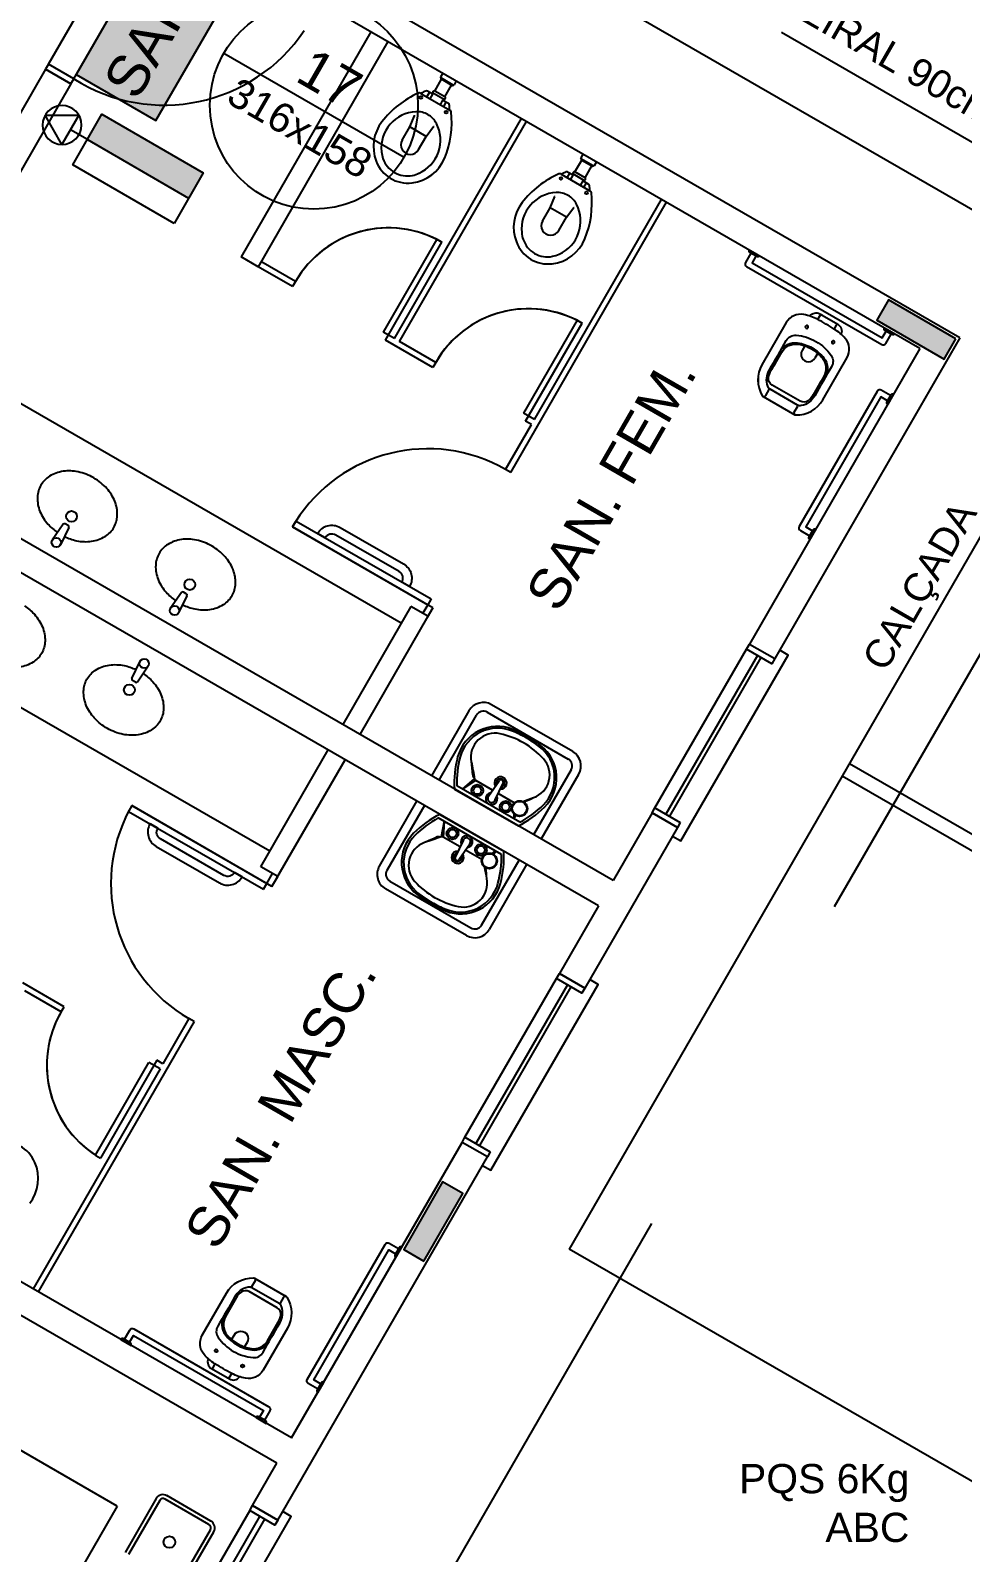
# Model space of a CAD drawing. Header units: centimetres. Extents: x 6807 to 16527, y -130 to 6110.
# Drawn here: x 13577 to 14055, y 2398 to 3178 of the extents above; entities that cross this region are included whole.
import ezdxf
from ezdxf.enums import TextEntityAlignment as Align

# ---------------------------------------------------------------- set-up
doc = ezdxf.new("R2010")
doc.units = ezdxf.units.CM
doc.header["$LTSCALE"] = 10
doc.set_wipeout_variables(frame=1)
doc.linetypes.add('TRACEJADO_G', pattern=[0.375, 0.25, -0.125])
for name, color, linetype in [('_TERREO', 7, 'Continuous'), ('A-03_ILU', 3, 'Continuous'), ('A-BARRA', 2, 'Continuous'), ('A-COTAS', 1, 'Continuous'), ('A-JANEL', 1, 'Continuous'), ('A-PAREDE', 5, 'Continuous'), ('A-PISOS-CTEL', 2, 'TRACEJADO_G'), ('A-PISOS-NIVEL', 1, 'Continuous'), ('A-WC', 1, 'Continuous'), ('ARQ-ALV-CORTE', 5, 'Continuous'), ('ARQ-ALV-VISTA2', 1, 'Continuous'), ('ARQ-BNC-VISTA', 1, 'Continuous'), ('ARQ-ESQ-VISTA1', 2, 'Continuous'), ('ARQ-ESQ-VISTA2', 1, 'Continuous'), ('ARQ-TXT-1_050', 2, 'Continuous'), ('ARQ-TXT-1_075', 2, 'Continuous'), ('PAG', 1, 'Continuous'), ('s-251', 250, 'Continuous'), ('t20_ILU', 1, 'Continuous'), ('TIPO_A-03_ILU', 3, 'Continuous'), ('TIPO_t20INC', 1, 'Continuous')]:
    doc.layers.add(name, color=color, linetype=linetype)
doc.styles.add('ESC-50-A20', font='arial.ttf', dxfattribs={"height": 0.1})
doc.styles.add('T15', font='arial.ttf', dxfattribs={"height": 0.15})
doc.styles.add('T20', font='arial.ttf', dxfattribs={"height": 0.2})

# ---------------------------------------------------------------- blocks, each defined once
blk = doc.blocks.new('*U1')
h = blk.add_hatch(color=92)
h.dxf.hatch_style = 1
h.paths.add_polyline_path([(12.59, -6.3), (12.59, 0), (-0.01, 0), (-0.01, -6.3)])
at = {"layer": 's-251', "color": 1}
blk.add_lwpolyline([(12.59, -6.3), (12.59, 0), (-0.01, 0), (-0.01, -6.3)], close=True, dxfattribs=at)
at = {"color": 255, "style": 'T20'}
blk.add_text('SAÍDA', height=2.791, dxfattribs=at).set_placement((6.29, -3.15), align=Align.MIDDLE_CENTER)
blk = doc.blocks.new('A$C1CA961C3')
h = blk.add_hatch(color=253)
h.dxf.hatch_style = 1
h.paths.add_polyline_path([(30, 84.97), (15, 84.97), (15, 24.97), (30, 24.97)])
for p, q in [((15, 24.97), (15, 84.97)), ((15, 24.97), (15, 14.97)), ((6.32, 14.97), (15, 0)), ((23.68, 14.97), (6.32, 14.97)), ((15, 0), (23.68, 14.97))]:
    blk.add_line(p, q)
blk.add_lwpolyline([(0, 84.97), (0, 24.97), (30, 24.97), (30, 84.97), (0, 84.97)])
blk.add_circle((15, 10), 10)

msp = doc.modelspace()

# ---------------------------------------------------------------- linework, layer by layer
at = {"layer": 'A-03_ILU'}
msp.add_line((13675.93, 3166.47), (13768.36, 3113.24), dxfattribs=at)
at = {"layer": 'A-BARRA', "color": 251}
for points in [[(13768.09, 2904.59, -0.414214), (13771.2, 2892.98), (13771.2, 2892.98), (13767.31, 2895.23, 0.414214), (13765.84, 2900.7), (13733.36, 2919.43, 0.414214), (13727.89, 2917.97), (13723.99, 2920.22), (13723.99, 2920.22, -0.414214), (13735.6, 2923.33)], [(13673.73, 2741.01, 0.414214), (13685.34, 2744.12), (13685.34, 2744.12), (13681.44, 2746.37, -0.414214), (13675.98, 2744.9), (13643.49, 2763.64, -0.414214), (13642.03, 2769.11), (13638.13, 2771.35), (13638.13, 2771.35, 0.414214), (13641.24, 2759.74)]]:
    msp.add_lwpolyline(points, format="xyb", close=True, dxfattribs=at)
at = {"layer": 'A-JANEL', "color": 251}
msp.add_line((13945.51, 2863.52), (13958.51, 2856.03), dxfattribs=at)
at = {"layer": 'A-PAREDE', "color": 251}
for p, q in [((14053.44, 3020.61), (13641.99, 3257.95)), ((14032.95, 3015.11), (13647.48, 3237.46)), ((13584.53, 3158.33), (13547.05, 3093.36)), ((13597.52, 3150.84), (13584.53, 3158.33)), ((13597.52, 3150.84), (13584.53, 3158.33)), ((13597.52, 3150.84), (13560.04, 3085.87)), ((14032.95, 3015.11), (13945.51, 2863.52)), ((14053.44, 3020.61), (13958.51, 2856.03)), ((13875.56, 2742.25), (13490.09, 2964.6)), ((13868.07, 2729.26), (13482.6, 2951.6)), ((13945.51, 2863.52), (13958.51, 2856.03)), ((13710.68, 2456.4), (13325.21, 2678.74)), ((13703.18, 2443.4), (13317.71, 2665.75)), ((13710.68, 2456.4), (13798.12, 2607.99)), ((13811.11, 2600.49), (13798.12, 2607.99)), ((13703.7, 2414.28), (13811.11, 2600.49))]:
    msp.add_line(p, q, dxfattribs=at)
for points in [[(14051.39, 3020.06), (14016.74, 3040.05), (14010.75, 3029.65), (14045.4, 3009.67)], [(13778.58, 2547.1), (13798.57, 2581.75), (13788.17, 2587.75), (13768.19, 2553.1)]]:
    msp.add_lwpolyline(points, close=True, dxfattribs=at)
at = {"layer": 'A-PISOS-NIVEL', "color": 251}
for p, q in [((14135.4, 3042.6), (13537.7, 3387.37)), ((14135.4, 3042.6), (13853.09, 2553.19)), ((15524.51, 1912.32), (13992.99, 2795.73)), ((13996.76, 2802.25), (15524.51, 1924.25)), ((14236.13, 2332.24), (13853.09, 2553.19))]:
    msp.add_line(p, q, dxfattribs=at)
at = {"layer": 'A-WC', "color": 251}
for p, q in [((13823.08, 2951.46), (13903.02, 3090.06)), ((13711.21, 3046.83), (13693.49, 3057.04)), ((13712.7, 3049.42), (13694.99, 3059.64)), ((13712.7, 3049.42), (13711.21, 3046.83)), ((13820.48, 2952.96), (13833.82, 2976.1)), ((13823.08, 2951.46), (13820.48, 2952.96)), ((13783.1, 2882.17), (13711.21, 2923.64)), ((13711.21, 2923.64), (13780.5, 2883.66)), ((13712.98, 2926.57), (13782.22, 2886.63)), ((13780.5, 2883.66), (13778.01, 2879.33)), ((13783.1, 2882.17), (13780.18, 2877.09)), ((13782.22, 2886.63), (13780.5, 2883.66)), ((13628.76, 2780.71), (13627.12, 2777.71)), ((13628.76, 2780.71), (13698.06, 2740.74)), ((13700.66, 2739.24), (13628.76, 2780.71)), ((13627.12, 2777.71), (13696.35, 2737.77)), ((13696.35, 2737.77), (13698.06, 2740.74)), ((13698.06, 2740.74), (13700.99, 2745.81)), ((13700.66, 2739.24), (13703.59, 2744.31)), ((13594.02, 2677.56), (13572.85, 2689.78)), ((13592.53, 2674.96), (13573.95, 2685.68)), ((13592.53, 2674.96), (13594.02, 2677.56)), ((13660.69, 2669.94), (13580.74, 2531.34)), ((13658.09, 2671.44), (13644.74, 2648.3)), ((13660.69, 2669.94), (13658.09, 2671.44)), ((13610.09, 2601.34), (13637.57, 2648.98)), ((13641.67, 2650.08), (13612.69, 2599.84)), ((13643.25, 2645.71), (13637.57, 2648.98)), ((13643.25, 2645.71), (13637.57, 2648.98)), ((13643.25, 2645.71), (13640.17, 2647.48)), ((13644.74, 2648.3), (13641.67, 2650.08)), ((13643.25, 2645.71), (13578.14, 2532.84))]:
    msp.add_line(p, q, dxfattribs=at)
for centre, start, end in [((13760.35, 3021.94), 60.0228, 150.0228), ((13640.17, 2647.48), 150.0228, 240.0228)]:
    msp.add_arc(centre, 55, start, end, dxfattribs=at)
at = {"layer": 'ARQ-ALV-CORTE', "color": 251}
for p, q in [((13621.23, 2421.41), (13521.61, 2478.87)), ((13690.71, 2421.78), (13703.18, 2443.4))]:
    msp.add_line(p, q, dxfattribs=at)
for points in [[(13724.05, 2481.58), (13719.29, 2484.33, -0.414214), (13718.74, 2486.38), (13758.71, 2555.68, -0.414214), (13760.76, 2556.23), (13765.52, 2553.48)], [(13767.14, 2554.28, 0.414214), (13765.77, 2553.91), (13763.77, 2550.45, 0.414214), (13764.14, 2549.08), (13767.14, 2554.28)], [(13628.39, 2503.86, 0.414214), (13628.02, 2505.23), (13624.55, 2507.23, 0.414214), (13623.19, 2506.86), (13628.39, 2503.86)], [(13727.17, 2484.98, 0.414214), (13725.8, 2484.62), (13723.8, 2481.15, 0.414214), (13724.17, 2479.78), (13727.17, 2484.98)], [(13697.68, 2463.89, 0.414214), (13697.32, 2465.26), (13693.85, 2467.26, 0.414214), (13692.49, 2466.89), (13697.68, 2463.89)]]:
    msp.add_lwpolyline(points, format="xyb", dxfattribs=at)
msp.add_lwpolyline([(13725.55, 2484.18), (13722.08, 2486.18), (13760.56, 2552.88), (13764.02, 2550.88)], dxfattribs=at)
at = {"layer": 'ARQ-ALV-VISTA2', "color": 251, "ltscale": 0.1}
for p, q in [((13751.43, 3177.5), (13684.83, 3062.04)), ((13760.09, 3172.5), (13693.49, 3057.04)), ((13788.23, 3156.27), (13787.08, 3154.28)), ((13787.15, 3154.01), (13787.41, 3153.86)), ((13787.41, 3153.86), (13787.26, 3153.6)), ((13787.41, 3153.86), (13793.48, 3150.36)), ((13776.98, 3145.91), (13776.72, 3146.06)), ((13776.98, 3145.91), (13791.82, 3137.35)), ((13780.09, 3144.11), (13781.44, 3146.44)), ((13783.15, 3145.46), (13780.34, 3147.08)), ((13783.15, 3145.46), (13783.41, 3145.9)), ((13788.59, 3142.91), (13783.42, 3145.89)), ((13784.1, 3147.11), (13787.6, 3153.17)), ((13789.28, 3144.12), (13784.12, 3147.1)), ((13787.34, 3153.32), (13793.06, 3150.03)), ((13789.3, 3144.11), (13792.79, 3150.18)), ((13793.48, 3150.36), (13793.33, 3150.1)), ((13793.48, 3150.36), (13793.74, 3150.21)), ((13795.16, 3152.28), (13794.01, 3150.28)), ((13781.8, 3143.12), (13783.15, 3145.46)), ((13787, 3140.13), (13788.34, 3142.46)), ((13788.34, 3142.46), (13788.6, 3142.91)), ((13788.34, 3142.46), (13791.15, 3140.84)), ((13788.71, 3139.14), (13790.05, 3141.47)), ((13763.42, 3020.17), (13828.53, 3133.03)), ((13766.02, 3018.67), (13831.12, 3131.53)), ((13766.02, 3018.67), (13831.12, 3131.53)), ((13771.35, 3128.73), (13773.79, 3134.47)), ((13773.79, 3134.47), (13773.67, 3134.73)), ((13791.82, 3137.35), (13792.08, 3137.19)), ((13767.42, 3121.93), (13771.35, 3128.73)), ((13779.77, 3123.87), (13771.35, 3128.73)), ((13775.85, 3117.07), (13779.77, 3123.87)), ((13779.77, 3123.87), (13783.52, 3128.86)), ((13783.52, 3128.86), (13783.81, 3128.89)), ((13860.13, 3114.8), (13858.98, 3112.81)), ((13856, 3105.64), (13859.5, 3111.7)), ((13859.05, 3112.54), (13859.31, 3112.39)), ((13859.31, 3112.39), (13859.16, 3112.13)), ((13859.23, 3111.85), (13864.95, 3108.55)), ((13859.31, 3112.39), (13865.38, 3108.89)), ((13861.19, 3102.64), (13864.69, 3108.71)), ((13865.38, 3108.89), (13865.23, 3108.63)), ((13865.38, 3108.89), (13865.63, 3108.74)), ((13867.06, 3110.8), (13865.91, 3108.81)), ((13848.88, 3104.44), (13848.61, 3104.59)), ((13848.88, 3104.44), (13863.72, 3095.87)), ((13851.99, 3102.64), (13853.33, 3104.97)), ((13855.05, 3103.98), (13852.24, 3105.6)), ((13853.7, 3101.65), (13855.05, 3103.98)), ((13855.05, 3103.98), (13855.3, 3104.43)), ((13860.48, 3101.44), (13855.32, 3104.42)), ((13861.18, 3102.65), (13856.01, 3105.63)), ((13858.89, 3098.66), (13860.24, 3100.99)), ((13860.24, 3100.99), (13860.5, 3101.43)), ((13860.24, 3100.99), (13863.05, 3099.37)), ((13860.6, 3097.67), (13861.95, 3100)), ((13835.32, 2978.7), (13900.42, 3091.56)), ((13843.24, 3087.26), (13845.68, 3093)), ((13845.68, 3093), (13845.57, 3093.26)), ((13863.72, 3095.87), (13863.98, 3095.72)), ((13839.32, 3080.46), (13843.24, 3087.26)), ((13851.67, 3082.4), (13843.24, 3087.26)), ((13851.67, 3082.4), (13855.42, 3087.38)), ((13855.42, 3087.38), (13855.7, 3087.42)), ((13847.75, 3075.6), (13851.67, 3082.4)), ((13785.23, 3071.08), (13757.75, 3023.44)), ((13758.85, 3019.34), (13787.83, 3069.59)), ((13785.23, 3071.08), (13787.83, 3069.59)), ((13693.49, 3057.04), (13684.83, 3062.04)), ((13857.13, 3029.61), (13829.64, 2981.97)), ((13857.13, 3029.61), (13859.72, 3028.11)), ((13763.42, 3020.17), (13757.75, 3023.44)), ((13763.42, 3020.17), (13757.75, 3023.44)), ((13763.42, 3020.17), (13760.35, 3021.94)), ((13830.74, 2977.87), (13859.72, 3028.11)), ((13783.1, 3005.35), (13758.85, 3019.34)), ((13784.6, 3007.95), (13766.02, 3018.67)), ((13784.6, 3007.95), (13783.1, 3005.35)), ((13835.32, 2978.7), (13829.64, 2981.97)), ((13835.32, 2978.7), (13829.64, 2981.97)), ((13833.82, 2976.1), (13830.74, 2977.87)), ((13835.32, 2978.7), (13832.24, 2980.47)), ((13593.53, 2924.92), (13587.99, 2916.84)), ((13596.4, 2923.26), (13592.15, 2914.43)), ((13596.08, 2924.3), (13594.59, 2925.16)), ((13711.21, 2923.64), (13712.71, 2926.24)), ((13712.71, 2926.24), (13711.21, 2923.64)), ((13712.71, 2926.24), (13712.75, 2926.21)), ((13654.17, 2889.95), (13648.63, 2881.86)), ((13657.03, 2888.29), (13652.78, 2879.46)), ((13656.71, 2889.33), (13655.23, 2890.19)), ((13771.94, 2882.83), (13736.97, 2822.2)), ((13780.61, 2877.83), (13771.94, 2882.83)), ((13780.61, 2877.83), (13745.63, 2817.2)), ((13628.85, 2845.83), (13633.03, 2854.69)), ((13631.73, 2844.19), (13637.21, 2852.31)), ((13630.67, 2843.94), (13629.18, 2844.79)), ((13801.68, 2829.31), (13782.44, 2795.96)), ((13786.34, 2793.71), (13805.58, 2827.06)), ((13811.04, 2828.53), (13852.62, 2804.55)), ((13854.87, 2808.45), (13813.29, 2832.43)), ((13694.92, 2749.31), (13729.47, 2809.2)), ((13703.16, 2743.57), (13738.13, 2804.21)), ((13854.09, 2799.08), (13834.85, 2765.73)), ((13838.75, 2763.49), (13857.99, 2796.84)), ((13794.24, 2789.16), (13826.99, 2770.27)), ((13827.8, 2772.11), (13795.43, 2790.78)), ((13798.38, 2789.08), (13804.57, 2794.36)), ((13798.47, 2789.03), (13805.18, 2793.52)), ((13813.81, 2788.54), (13805.18, 2793.52)), ((13811.73, 2785.55), (13817.17, 2793.38)), ((13815.14, 2783.57), (13819.2, 2792.21)), ((13824.93, 2782.12), (13816.69, 2786.88)), ((13755.71, 2749.62), (13774.95, 2782.97)), ((13778.85, 2780.72), (13759.61, 2747.37)), ((13818.31, 2755.65), (13785.94, 2774.32)), ((13786.75, 2776.16), (13819.49, 2757.28)), ((13788.89, 2772.62), (13787.41, 2764.62)), ((13788.98, 2772.57), (13788.45, 2764.52)), ((13824.44, 2774.05), (13825.44, 2775.79)), ((13824.78, 2773.85), (13825.78, 2775.59)), ((13824.82, 2774.71), (13824.91, 2776.19)), ((13825.11, 2775.22), (13825.24, 2775.92)), ((13895.55, 2776.9), (13875.56, 2742.25)), ((13908.54, 2769.4), (13895.55, 2776.9)), ((13895.55, 2776.9), (13908.54, 2769.4)), ((13908.54, 2769.4), (13895.55, 2776.9)), ((13797.08, 2759.54), (13788.45, 2764.52)), ((13908.54, 2769.4), (13861.08, 2687.11)), ((13798.63, 2762.84), (13794.57, 2754.2)), ((13802.04, 2760.87), (13796.6, 2753.03)), ((13808.2, 2753.12), (13799.96, 2757.87)), ((13814.56, 2756.93), (13813.33, 2756.11)), ((13814.27, 2756.43), (13813.72, 2755.96)), ((13814.94, 2757.59), (13813.94, 2755.86)), ((13815.29, 2757.39), (13814.29, 2755.66)), ((13703.59, 2744.31), (13694.92, 2749.31)), ((13808.12, 2719.39), (13827.36, 2752.74)), ((13831.25, 2750.49), (13812.02, 2717.14)), ((13761.08, 2741.91), (13802.66, 2717.92)), ((13800.41, 2714.03), (13758.83, 2738.01)), ((13868.07, 2729.26), (13848.08, 2694.61)), ((13861.08, 2687.11), (13848.08, 2694.61))]:
    msp.add_line(p, q, dxfattribs=at)
at = {"layer": 'ARQ-ALV-VISTA2', "color": 251}
msp.add_lwpolyline([(13597.52, 3150.84), (13599.02, 3153.43), (13586.02, 3160.93), (13584.53, 3158.33)], close=True, dxfattribs=at)
at = {"layer": 'ARQ-ALV-VISTA2', "color": 251, "ltscale": 0.1}
for points in [[(13950.66, 3062.58, -0.414214), (13949.3, 3062.21), (13945.83, 3064.21, -0.414214), (13945.47, 3065.58), (13950.66, 3062.58)], [(14019.96, 3022.61, -0.414214), (14018.6, 3022.24), (14015.13, 3024.24, -0.414214), (14014.76, 3025.6), (14019.96, 3022.61)], [(14016.47, 2986.53, -0.414214), (14016.1, 2987.89), (14018.1, 2991.36, -0.414214), (14019.46, 2991.72), (14016.47, 2986.53)], [(13594.2, 2918.69, 0.059992), (13600.46, 2916.52, 0.087531), (13608.13, 2916.22, 0.105501), (13615.12, 2918.74, 0.123031), (13619.56, 2923.34, 0.123031), (13621.33, 2929.48, 0.105501), (13620.03, 2936.79, 0.087531), (13615.95, 2943.29, 0.07802), (13609.27, 2948.7, 0.07802), (13601.24, 2951.8, 0.087531), (13593.57, 2952.1, 0.105501), (13586.59, 2949.58, 0.123031), (13582.14, 2944.99, 0.123031), (13580.38, 2938.84, 0.105501), (13581.67, 2931.53, 0.087531), (13585.75, 2925.03, 0.059024), (13590.67, 2920.74, 0.07802)], [(13976.49, 2917.23, -0.414214), (13976.13, 2918.59), (13978.13, 2922.06, -0.414214), (13979.49, 2922.43), (13976.49, 2917.23)], [(13654.83, 2883.71, 0.059992), (13661.1, 2881.54, 0.087531), (13668.77, 2881.25, 0.105501), (13675.75, 2883.77, 0.123031), (13680.2, 2888.36, 0.123031), (13681.96, 2894.5, 0.105501), (13680.67, 2901.81, 0.087531), (13676.59, 2908.32, 0.07802), (13669.9, 2913.73, 0.07802), (13661.88, 2916.83, 0.087531), (13654.21, 2917.12, 0.105501), (13647.23, 2914.6, 0.123031), (13642.78, 2910.01, 0.123031), (13641.01, 2903.87, 0.105501), (13642.31, 2896.56, 0.087531), (13646.39, 2890.05, 0.059024), (13651.3, 2885.76, 0.07802)], [(13573.78, 2883.11, -0.059992), (13578.81, 2878.79, -0.087531), (13582.93, 2872.32, -0.105501), (13584.28, 2865.02, -0.123031), (13582.56, 2858.86, -0.123031), (13578.15, 2854.24, -0.105501), (13571.18, 2851.67, -0.087531), (13563.51, 2851.91, -0.07802), (13555.46, 2854.95, -0.07802), (13548.74, 2860.31, -0.087531), (13544.61, 2866.79, -0.105501), (13543.27, 2874.09, -0.123031), (13544.99, 2880.25, -0.123031), (13549.4, 2884.87, -0.105501), (13556.37, 2887.44, -0.087531), (13564.04, 2887.2, -0.059024), (13570.22, 2885.12, -0.07802)], [(13634.57, 2848.4, -0.059992), (13639.6, 2844.08, -0.087531), (13643.72, 2837.61, -0.105501), (13645.07, 2830.31, -0.123031), (13643.35, 2824.15, -0.123031), (13638.94, 2819.53, -0.105501), (13631.97, 2816.96, -0.087531), (13624.3, 2817.2, -0.07802), (13616.25, 2820.24, -0.07802), (13609.53, 2825.61, -0.087531), (13605.4, 2832.08, -0.105501), (13604.06, 2839.38, -0.123031), (13605.78, 2845.54, -0.123031), (13610.19, 2850.16, -0.105501), (13617.16, 2852.73, -0.087531), (13624.83, 2852.49, -0.059024), (13631.01, 2850.41, -0.07802)]]:
    msp.add_lwpolyline(points, format="xyb", dxfattribs=at)
for points in [[(13910.04, 2772), (13908.54, 2769.4), (13895.55, 2776.9), (13897.05, 2779.5)], [(13861.08, 2687.11), (13859.58, 2684.51), (13846.58, 2692.01), (13848.08, 2694.61)]]:
    msp.add_lwpolyline(points, close=True, dxfattribs=at)
for centre, radius in [((13777, 3143.8), 0.682), ((13789.99, 3136.31), 0.682), ((13848.89, 3102.33), 0.682), ((13861.89, 3094.84), 0.682), ((13597.87, 2929), 2.78), ((13590.07, 2915.64), 2.4), ((13658.5, 2894.02), 2.78), ((13650.71, 2880.66), 2.4), ((13635.12, 2853.5), 2.4), ((13627.51, 2840.03), 2.78), ((13805.96, 2788.46), 3), ((13805.96, 2788.46), 2), ((13820.52, 2780.06), 3), ((13820.52, 2780.06), 2), ((13827.61, 2779.15), 4), ((13827.61, 2779.15), 3.7), ((13793.22, 2766.37), 3), ((13793.22, 2766.37), 2), ((13807.77, 2757.97), 3), ((13807.77, 2757.97), 2), ((13812.12, 2752.29), 4), ((13812.12, 2752.29), 3.7)]:
    msp.add_circle(centre, radius, dxfattribs=at)
for centre, radius, start, end in [((13787.25, 3154.18), 0.2, 150.0228, 240.0228), ((13787.44, 3153.5), 0.2, 150.0228, 240.0228), ((13795.33, 3101.8), 48.37, 113.78052, 142.34234), ((13776.26, 3145.27), 0.909, 60.0228, 119.00534), ((13798.82, 3103.48), 47.71, 113.86236, 117.24096), ((13779.89, 3146.29), 0.909, 60.0228, 113.86236), ((13783.77, 3146.5), 0.697, 60.0228, 240.0228), ((13793.16, 3150.2), 0.2, 240.0228, 330.0228), ((13793.84, 3150.38), 0.2, 240.0228, 330.0228), ((13788.93, 3143.52), 0.697, 240.0228, 60.0228), ((13790.7, 3140.05), 0.909, 6.18324, 60.0228), ((13744.16, 3135.01), 47.71, 2.80463, 6.18324), ((13773.51, 3118.64), 20.81, 142.34234, 200.92066), ((13775.38, 3117.9), 18.66, 92.70266, 185.77135), ((13775.03, 3125.38), 11.17, 60.0228, 92.70266), ((13768.38, 3121.94), 18.66, 294.27425, 27.34294), ((13775.03, 3125.38), 11.17, 27.34294, 60.0228), ((13744.46, 3131.14), 48.37, 337.70326, 6.36824), ((13791.63, 3136.41), 0.909, 6.3586, 60.0228), ((13772.65, 3117.62), 15.92, 185.77135, 198.69287), ((13771.64, 3119.5), 4.86, 150.0228, 330.0228), ((13770.37, 3117.3), 17.4, 200.49947, 276.91091), ((13770.05, 3116.74), 13.17, 198.69287, 240.0228), ((13769.96, 3120.69), 20.81, 276.91091, 337.70326), ((13859.15, 3112.71), 0.2, 150.0228, 240.0228), ((13859.33, 3112.03), 0.2, 150.0228, 240.0228), ((13865.05, 3108.73), 0.2, 240.0228, 330.0228), ((13865.73, 3108.91), 0.2, 240.0228, 330.0228), ((13770.05, 3116.74), 13.17, 240.0228, 281.35273), ((13769.5, 3119.44), 15.92, 281.35273, 294.27425), ((13867.22, 3060.33), 48.37, 113.78052, 142.34234), ((13848.16, 3103.8), 0.909, 60.0228, 119.00534), ((13870.72, 3062.01), 47.71, 113.86236, 117.24096), ((13851.78, 3104.82), 0.909, 60.0228, 113.86236), ((13855.66, 3105.03), 0.697, 60.0228, 240.0228), ((13860.83, 3102.05), 0.697, 240.0228, 60.0228), ((13862.59, 3098.58), 0.909, 6.18324, 60.0228), ((13847.28, 3076.43), 18.66, 92.70266, 185.77135), ((13846.93, 3083.91), 11.17, 60.0228, 92.70266), ((13846.93, 3083.91), 11.17, 27.34294, 60.0228), ((13816.36, 3089.67), 48.37, 337.70326, 6.36824), ((13816.06, 3093.54), 47.71, 2.80463, 6.18324), ((13863.53, 3094.93), 0.909, 6.3586, 60.0228), ((13845.4, 3077.17), 20.81, 142.34234, 200.92066), ((13840.27, 3080.47), 18.66, 294.27425, 27.34294), ((13843.53, 3078.03), 4.86, 150.0228, 330.0228), ((13842.27, 3075.83), 17.4, 200.49947, 276.91091), ((13844.55, 3076.15), 15.92, 185.77135, 198.69287), ((13841.94, 3075.27), 13.17, 198.69287, 240.0228), ((13841.86, 3079.21), 20.81, 276.91091, 337.70326), ((13841.94, 3075.27), 13.17, 240.0228, 281.35273), ((13841.4, 3077.97), 15.92, 281.35273, 294.27425), ((13832.24, 2980.47), 55, 60.0228, 150.0228), ((13832.24, 2980.47), 55, 63.14957, 150.0228), ((13594.19, 2924.47), 0.8, 59.94509, 145.59154), ((13595.68, 2923.61), 0.8, 334.29865, 59.94509), ((13654.83, 2889.49), 0.8, 59.94509, 145.59154), ((13656.31, 2888.63), 0.8, 334.29865, 59.94509), ((13629.57, 2845.49), 0.8, 154.70647, 240.35291), ((13631.06, 2844.64), 0.8, 240.35291, 325.99936), ((13809.04, 2825.07), 8.5, 60.0228, 150.0228), ((13809.04, 2825.07), 4, 60.0228, 150.0228), ((13816.19, 2800.27), 21.02, 68.14818, 165.13427), ((13816.43, 2800.42), 19.95, 67.90786, 164.74108), ((13801.87, 2764.55), 58.66, 60.0228, 67.90786), ((13801.87, 2764.55), 59.5, 60.0228, 68.14818), ((13814.97, 2805.47), 12.33, 77.6098, 190.58251), ((13808.52, 2776.07), 42.42, 60.0228, 77.6098), ((13808.52, 2776.07), 42.42, 42.4358, 60.0228), ((13801.87, 2764.55), 58.66, 52.13774, 60.0228), ((13801.87, 2764.55), 59.5, 51.89742, 60.0228), ((13825.63, 2795.12), 19.95, 315.30452, 52.13774), ((13825.62, 2794.83), 21.02, 314.91133, 51.89742), ((13845.9, 2792.38), 51.76, 165.13427, 183.57271), ((13845.9, 2792.38), 50.5, 164.74108, 181.81558), ((14471.56, 2868.56), 671.89, 185.58251, 186.18805), ((14463.32, 2926.6), 671.89, 190.58251, 191.35047), ((13830.73, 2796.38), 12.33, 289.46308, 42.4358), ((13850.62, 2801.08), 4, 330.0228, 60.0228), ((13850.62, 2801.08), 8.5, 330.0228, 60.0228), ((13804.95, 2796.29), 1.37, 186.18805, 248.29386), ((13817.86, 2792.26), 3.15, 267.97158, 212.79004), ((13805.81, 2794.61), 1.26, 191.35047, 240.0228), ((13813.24, 2784.26), 3, 98.82711, 21.21848), ((13817.86, 2792.26), 2.1, 280.94834, 200.31373), ((13818.13, 2792.71), 1.18, 334.83521, 145.21039), ((13813.27, 2784.27), 2, 140.39797, 339.64762), ((13803.91, 2816.6), 51.76, 296.47289, 314.91133), ((13803.91, 2816.6), 50.5, 298.23002, 315.30452), ((13610.96, 3418.25), 671.89, 288.95688, 289.46308), ((13556.6, 3396.33), 671.89, 293.99239, 294.46308), ((13809.82, 2729.83), 51.76, 116.47289, 134.91133), ((13809.82, 2729.83), 50.5, 118.23002, 135.30452), ((13788.12, 2751.6), 21.02, 134.91133, 231.89742), ((13788.11, 2751.32), 19.95, 135.30452, 232.13774), ((14002.78, 2128.18), 671.89, 108.69512, 109.46308), ((14057.14, 2150.1), 671.89, 113.85755, 114.46308), ((13785.94, 2763.33), 1.37, 51.75173, 113.85755), ((13787.82, 2763.43), 1.26, 60.0228, 108.69512), ((13800.5, 2762.17), 3, 278.82711, 201.21848), ((13800.5, 2762.14), 2, 320.39797, 159.64762), ((13783.01, 2750.05), 12.33, 109.46308, 222.4358), ((13795.88, 2754.17), 3.15, 87.25555, 32.07401), ((13795.88, 2754.17), 2.1, 99.73186, 19.09726), ((13767.83, 2754.05), 50.5, 344.74108, 1.81558), ((13767.83, 2754.05), 51.76, 345.13427, 3.57271), ((13763.08, 2745.37), 8.5, 150.0228, 240.0228), ((13795.64, 2753.7), 1.18, 154.83521, 325.21039), ((13150.42, 2619.84), 671.89, 10.58251, 11.08872), ((13142.18, 2677.87), 671.89, 5.58251, 6.05321), ((13763.08, 2745.37), 4, 150.0228, 240.0228), ((13805.22, 2770.36), 42.42, 222.4358, 240.0228), ((13797.54, 2746.16), 21.02, 248.14818, 345.13427), ((13797.31, 2746.01), 19.95, 247.90786, 344.74108), ((13798.76, 2740.97), 12.33, 257.6098, 10.58251), ((13811.87, 2781.88), 59.5, 231.89742, 240.0228), ((13811.87, 2781.88), 58.66, 232.13774, 240.0228), ((13805.22, 2770.36), 42.42, 240.0228, 257.6098), ((13811.87, 2781.88), 59.5, 240.0228, 248.14818), ((13811.87, 2781.88), 58.66, 240.0228, 247.90786), ((13804.65, 2721.39), 8.5, 240.0228, 330.0228), ((13804.65, 2721.39), 4, 240.0228, 330.0228), ((13563.07, 2590.81), 17.4, 23.13469, 99.54613), ((13559.94, 2589.47), 20.81, 322.34234, 23.13469)]:
    msp.add_arc(centre, radius, start, end, dxfattribs=at)
at = {"layer": 'ARQ-BNC-VISTA', "color": 251}
for p, q in [((13586.02, 3160.93), (13628, 3233.69)), ((13599.02, 3153.43), (13639.24, 3223.16)), ((13766.95, 2874.17), (13520.07, 3016.57)), ((13699.49, 2757.23), (13452.62, 2899.63))]:
    msp.add_line(p, q, dxfattribs=at)
at = {"layer": 'ARQ-ESQ-VISTA1', "color": 251}
for p, q in [((13897.05, 2779.5), (13944.02, 2860.92)), ((13949.65, 2857.67), (13902.71, 2776.28)), ((13951.38, 2856.67), (13904.44, 2775.28)), ((13799.62, 2610.58), (13846.58, 2692.01)), ((13852.22, 2688.76), (13805.27, 2607.37)), ((13853.95, 2687.76), (13807.01, 2606.37)), ((13621.23, 2421.41), (13576.26, 2343.45)), ((13641.34, 2425.33), (13625.34, 2397.62)), ((13643.07, 2424.33), (13627.07, 2396.62)), ((13668.32, 2412.07), (13645.8, 2425.07)), ((13669.32, 2413.8), (13646.8, 2426.8)), ((13703.7, 2414.28), (13690.71, 2421.78)), ((13689.21, 2419.18), (13632.23, 2320.4)), ((13637.43, 2317.4), (13694.41, 2416.18)), ((13640.03, 2315.9), (13697, 2414.68)), ((13653.05, 2381.62), (13669.05, 2409.33)), ((13654.78, 2380.62), (13670.78, 2408.33))]:
    msp.add_line(p, q, dxfattribs=at)
for points in [[(13906.04, 2765.07), (13910.38, 2762.58), (13965.34, 2857.86), (13961.01, 2860.36)], [(13808.61, 2596.16), (13812.94, 2593.66), (13867.9, 2688.95), (13863.57, 2691.44)], [(13641.23, 2305.97), (13645.56, 2303.48), (13710.53, 2416.11), (13706.2, 2418.61)]]:
    msp.add_lwpolyline(points, dxfattribs=at)
for points in [[(13958.51, 2856.03), (13957.01, 2853.43), (13944.02, 2860.92), (13945.51, 2863.52)], [(13812.61, 2603.09), (13811.11, 2600.49), (13798.12, 2607.99), (13799.62, 2610.58)], [(13703.7, 2414.28), (13702.2, 2411.68), (13689.21, 2419.18), (13690.71, 2421.78)]]:
    msp.add_lwpolyline(points, close=True, dxfattribs=at)
msp.add_circle((13648.06, 2402.98), 3, dxfattribs=at)
for centre, radius, start, end in [((13644.8, 2423.33), 4, 60, 150), ((13644.8, 2423.33), 2, 60, 150), ((13667.32, 2410.33), 2, 330, 60), ((13667.32, 2410.33), 4, 330, 60)]:
    msp.add_arc(centre, radius, start, end, dxfattribs=at)
at = {"layer": 'ARQ-ESQ-VISTA2', "color": 251, "linetype": 'Continuous'}
msp.add_arc((13645.44, 3226.27), 86.37, 237.48553, 326.18179, dxfattribs=at)
at = {"layer": 'PAG', "color": 251}
for centre, radius, start, end in [((13760.35, 3021.94), 55, 63.14957, 150.0228), ((13780.5, 2883.66), 80, 60.0228, 147.8737), ((13698.06, 2740.74), 80, 152.17189, 240.0228), ((13640.17, 2647.48), 55, 150.0228, 236.89602)]:
    msp.add_arc(centre, radius, start, end, dxfattribs=at)
at = {"layer": 'TIPO_A-03_ILU'}
msp.add_circle((13722.14, 3139.86), 53.33, dxfattribs=at)

# ---------------------------------------------------------------- block references
at = {"xscale": -1, "rotation": 239.9772021211435}
msp.add_blockref('A$C1CA961C3', (13576.84, 3121.72), dxfattribs=at)
at = {"layer": '_TERREO', "xscale": 7.499999999999998, "yscale": 7.499999999999998, "zscale": 7.499999999999998, "rotation": 59.97720212114346}
msp.add_blockref('*U1', (13600.24, 3155.7), dxfattribs=at)

# ---------------------------------------------------------------- texts
at = {"layer": 'ARQ-TXT-1_050', "color": 251, "char_height": 20.48, "attachment_point": 1, "rotation": 60.02825, "style": 'ESC-50-A20'}
for s, width, insert in [('\\pi164.23;SAN. FEM.      ', 338.1378, (13747.87, 2746.81)), ('\\pi153.1;SAN. MASC.      ', 442.341, (13578.34, 2429.31))]:
    msp.add_mtext_dynamic_manual_height_columns(s, width=width, gutter_width=1, heights=[0], dxfattribs=dict(at, insert=insert))
at = {"layer": 'ARQ-TXT-1_075', "color": 251, "char_height": 14.4, "attachment_point": 1, "style": 'ESC-50-A20'}
for s, insert, width, rotation in [('PROJEÇÃO COBERTURA - BEIRAL 90cm', (13739.55, 3334.06), 435.5814, 330.0228), ('CALÇADA ', (14002.69, 2855.84), 88.0381, 60.0228)]:
    msp.add_mtext(s, dxfattribs=dict(at, insert=insert, width=width, rotation=rotation))
at = {"layer": 't20_ILU', "color": 1}
for s, height, style, p in [('17', 20, 'T20', (13722.33, 3139.75)), ('316x158', 15, 'T15', (13709.04, 3117.74))]:
    msp.add_text(s, height=height, rotation=330.06238, dxfattribs=dict(at, style=style)).set_placement(p, align=Align.BOTTOM_CENTER)
at = {"layer": 'TIPO_t20INC', "color": 1, "insert": (14027.52, 2443.04), "char_height": 15, "width": 97.4986, "attachment_point": 3, "style": 'T20'}
msp.add_mtext('PQS 6Kg\\PABC', dxfattribs=at)

# ---------------------------------------------------------------- next in the draw order: wipeouts: each hides what was drawn before it
at = {"color": 251, "ltscale": 0.1}
msp.add_wipeout([(13960.65, 2985.83), (13952.5, 2990.54), (13952.1, 2990.94), (13951.82, 2991.47), (13951.59, 2991.85), (13951.31, 2992.43), (13951.12, 2992.87), (13950.69, 2993.98), (13950.37, 2995.02), (13950.24, 2995.8), (13950.01, 2997.01), (13949.9, 2998.59), (13949.9, 2999.46), (13949.9, 2999.97), (13949.92, 3000.26), (13949.94, 3000.59), (13950.13, 3001.84), (13950.3, 3002.54), (13950.45, 3003.12), (13950.68, 3003.92), (13950.95, 3004.64), (13951.03, 3004.84), (13951.34, 3005.54), (13951.83, 3006.51), (13951.93, 3006.75), (13964.41, 3028.38), (13965.11, 3029.35), (13965.47, 3029.76), (13966.01, 3030.32), (13966.59, 3030.83), (13967.15, 3031.2), (13967.4, 3031.38), (13967.69, 3031.56), (13968, 3031.72), (13968.25, 3031.85), (13968.73, 3032.05), (13969.09, 3032.17), (13970.04, 3032.41), (13970.9, 3032.59), (13971.41, 3032.61), (13972.53, 3032.59), (13973.56, 3032.43), (13974.58, 3032.21), (13975.76, 3031.89), (13976.41, 3031.69), (13976.46, 3031.78), (13976.57, 3031.88), (13976.93, 3032.24), (13977.17, 3032.47), (13977.37, 3032.62), (13977.74, 3032.87), (13977.92, 3032.96), (13978.1, 3033.03), (13978.26, 3033.11), (13978.37, 3033.14), (13978.82, 3033.28), (13978.95, 3033.3), (13979.06, 3033.31), (13979.19, 3033.33), (13979.26, 3033.35), (13979.32, 3033.35), (13979.39, 3033.36), (13979.45, 3033.37), (13979.52, 3033.37), (13979.61, 3033.37), (13979.74, 3033.36), (13979.82, 3033.36), (13980.02, 3033.36), (13980.21, 3033.32), (13980.54, 3033.27), (13980.82, 3033.18), (13981.14, 3033.08), (13981.57, 3032.88), (13981.65, 3032.84), (13990.82, 3027.56), (13990.82, 3027.55), (13990.87, 3027.52), (13990.93, 3027.48), (13991.04, 3027.41), (13991.16, 3027.32), (13991.29, 3027.24), (13991.39, 3027.14), (13991.51, 3027.03), (13991.71, 3026.85), (13991.85, 3026.69), (13992.05, 3026.44), (13992.09, 3026.39), (13992.23, 3026.15), (13992.38, 3025.91), (13992.46, 3025.72), (13992.51, 3025.58), (13992.59, 3025.42), (13992.61, 3025.36), (13992.63, 3025.29), (13992.75, 3024.82), (13992.75, 3024.8), (13992.77, 3024.68), (13992.78, 3024.57), (13992.79, 3024.44), (13992.81, 3024.3), (13992.81, 3024.23), (13992.81, 3024.15), (13992.81, 3024.06), (13992.81, 3024), (13992.8, 3023.94), (13992.8, 3023.84), (13992.8, 3023.77), (13992.79, 3023.7), (13992.79, 3023.65), (13992.78, 3023.6), (13992.77, 3023.51), (13992.73, 3023.3), (13992.7, 3023.14), (13992.68, 3023.08), (13992.49, 3022.55), (13992.44, 3022.49), (13992.47, 3022.42), (13992.57, 3022.36), (13992.89, 3022.05), (13993.28, 3021.67), (13993.66, 3021.31), (13994.77, 3020.06), (13995.23, 3019.46), (13995.5, 3019.02), (13995.72, 3018.59), (13995.98, 3018.09), (13996.15, 3017.68), (13996.24, 3017.45), (13996.36, 3016.98), (13996.48, 3016.58), (13996.63, 3015.77), (13996.67, 3015.15), (13996.68, 3014.59), (13996.65, 3014.06), (13996.61, 3013.49), (13996.5, 3012.86), (13996.37, 3012.3), (13996.24, 3011.89), (13996.06, 3011.39), (13996, 3011.22), (13995.97, 3011.13), (13995.9, 3011), (13995.71, 3010.65), (13995.65, 3010.53), (13995.58, 3010.39), (13995.59, 3010.39), (13983.11, 2988.77), (13982.62, 2988.01), (13982.33, 2987.58), (13982.14, 2987.33), (13981.93, 2987.03), (13981.72, 2986.78), (13981.52, 2986.52), (13981.34, 2986.31), (13981.19, 2986.14), (13981.12, 2986.06), (13981.05, 2985.99), (13980.91, 2985.84), (13980.01, 2984.98), (13979.75, 2984.74), (13979.42, 2984.46), (13979.25, 2984.33), (13979.11, 2984.23), (13978.94, 2984.09), (13978.71, 2983.91), (13978.45, 2983.74), (13978.31, 2983.64), (13977.97, 2983.42), (13977.47, 2983.12), (13976.58, 2982.63), (13976.33, 2982.52), (13975.27, 2982.09), (13974.56, 2981.81), (13973.74, 2981.56), (13972.14, 2981.24), (13971.22, 2981.13), (13970.37, 2981.04), (13969.32, 2981.03), (13968.92, 2981.11), (13968.81, 2981.13)], dxfattribs=at).dxf.layer = 'ARQ-ALV-VISTA2'

# ---------------------------------------------------------------- next in the draw order: hatches: boundary and pattern name
at = {"layer": 'A-COTAS'}
h = msp.add_hatch(color=253, dxfattribs=at)
h.set_gradient(color1=(173, 173, 173), color2=(173, 173, 173))
h.paths.add_polyline_path([(13677.15, 3235.85), (13642.5, 3255.84), (13636.51, 3245.44), (13671.16, 3225.46)])
h.paths.add_polyline_path([(14051.39, 3020.06), (14016.74, 3040.05), (14010.75, 3029.65), (14045.4, 3009.67)])
h.paths.add_polyline_path([(13380.12, 2776.94), (13400.11, 2811.59), (13389.71, 2817.59), (13369.72, 2782.94)])
h.paths.add_polyline_path([(13778.58, 2547.1), (13798.57, 2581.75), (13788.17, 2587.75), (13768.19, 2553.1)])
h.paths.add_polyline_path([(13531.75, 2119.19), (13497.1, 2139.17), (13491.11, 2128.78), (13525.76, 2108.79)])
h.paths.add_polyline_path([(13157.54, 2335.04), (13122.89, 2355.02), (13116.9, 2344.63), (13151.55, 2324.64)])
h.paths.add_polyline_path([(13271.93, 1668.75), (13237.28, 1688.74), (13231.29, 1678.34), (13265.94, 1658.36)])
h.paths.add_polyline_path([(12897.72, 1884.6), (12863.07, 1904.59), (12857.08, 1894.19), (12891.73, 1874.21)])

# ---------------------------------------------------------------- next in the draw order: linework, layer by layer
at = {"layer": 'A-PISOS-CTEL', "color": 251, "linetype": 'TRACEJADO_G', "ltscale": 150}
msp.add_lwpolyline([(12597.83, 1938.1), (13474.73, 3458.32), (14176.37, 3053.6), (13299.48, 1533.38)], close=True, dxfattribs=at)
at = {"layer": 'ARQ-ALV-VISTA2', "color": 251, "ltscale": 0.1}
for p, q in [((13952.5, 2990.54), (13968.81, 2981.13)), ((13968.46, 2982.48), (13970.24, 2985.57)), ((13968.81, 2981.13), (13967.96, 2981.62))]:
    msp.add_line(p, q, dxfattribs=at)
for points in [[(13946.27, 3063.96), (13943.52, 3059.2, 0.414214), (13944.07, 3057.15), (14013.37, 3017.18, 0.414214), (14015.41, 3017.72), (14018.16, 3022.49)], [(13968.46, 2982.48, 0.407906), (13968.81, 2981.13, 0.131537), (13969.3, 2980.99, 0.273863), (13983.11, 2988.77), (13995.59, 3010.4, 0.319419), (13994.65, 3020.25, 0.074713), (13989.03, 3025.06, 0.017899), (13980.38, 3030.05, 0.074713), (13973.4, 3032.5, 0.319419), (13964.41, 3028.38), (13951.93, 3006.75, 0.273863), (13952.11, 2990.9, 0.136488), (13952.5, 2990.54, 0.402244), (13953.83, 2990.92), (13955.61, 2994.01, 0.337727), (13955.53, 2994.65)], [(13976.46, 3031.78, -0.378909), (13981.65, 3032.84), (13990.82, 3027.56, -0.378909), (13992.5, 3022.53)], [(13982.77, 3032.2, 0.414214), (13981.56, 3031.87), (13980.46, 3029.98)], [(13989.7, 3028.2, -0.414214), (13990.03, 3026.99), (13988.93, 3025.09)], [(13961.25, 3013.56, -0.305538), (13970.16, 3017.96, -0.097448), (13977.69, 3015.39, -0.097448), (13983.69, 3010.15, -0.305538), (13984.35, 3000.24)], [(13973.89, 3016.44), (13972.49, 3014.01, 1), (13979.11, 3010.2)], [(14017.85, 2990.92), (14013.08, 2993.67, 0.414214), (14011.04, 2993.12), (13971.06, 2923.82, 0.414214), (13971.61, 2921.77), (13976.38, 2919.03)]]:
    msp.add_lwpolyline(points, format="xyb", dxfattribs=at)
for points in [[(13948.86, 3062.46), (13946.87, 3059), (14013.56, 3020.52), (14015.56, 3023.99)], [(13980.51, 3012.62), (13979.06, 3010.11)], [(14016.35, 2988.32), (14012.88, 2990.32), (13974.41, 2923.62), (13977.88, 2921.63)]]:
    msp.add_lwpolyline(points, dxfattribs=at)
for points in [[(13987.4, 3011.57, -0.295956), (13987.61, 3005.77, 0.008003), (13979, 2990.84, -0.219669), (13972.09, 2985.78, -0.1825), (13970.15, 2986.1), (13956.11, 2994.2, -0.1825), (13954.87, 2995.71, -0.21967), (13955.79, 3004.23, 0.008003), (13964.4, 3019.16, -0.295956), (13969.53, 3021.88, -0.109342), (13979.6, 3018.7, -0.109342)], [(13975.27, 3026.84, 1), (13974.51, 3025.53, 1)], [(13980.51, 3012.62, -0.042994), (13982.9, 3010.16, -0.312272), (13983.63, 3000.78, 0.00507), (13978.23, 2991.27, -0.107996), (13975.59, 2988.28, -0.297508), (13971.53, 2988.06), (13957.12, 2996.37, -0.297509), (13955.28, 3000, -0.107996), (13956.55, 3003.78, 0.00507), (13962.07, 3013.21, -0.312272), (13970.56, 3017.27, -0.091294), (13977.38, 3014.85, -0.048111)], [(13988.82, 3019.02, 1), (13988.06, 3017.72, 1)]]:
    msp.add_lwpolyline(points, format="xyb", close=True, dxfattribs=at)
msp.add_arc((13970.7, 2985.3), 0.533, 75.37795, 150.0228, dxfattribs=at)

# ---------------------------------------------------------------- next in the draw order: wipeouts: each hides what was drawn before it
at = {"color": 251}
msp.add_wipeout([(13699.82, 2533.64), (13691.67, 2538.34), (13691.12, 2538.49), (13690.52, 2538.47), (13690.07, 2538.47), (13689.43, 2538.42), (13688.95, 2538.37), (13687.79, 2538.18), (13686.72, 2537.94), (13685.98, 2537.67), (13684.82, 2537.26), (13683.39, 2536.57), (13682.64, 2536.13), (13682.19, 2535.87), (13681.95, 2535.71), (13681.68, 2535.53), (13680.7, 2534.73), (13680.17, 2534.24), (13679.74, 2533.82), (13679.18, 2533.22), (13678.69, 2532.62), (13678.55, 2532.46), (13678.1, 2531.84), (13677.51, 2530.92), (13677.34, 2530.72), (13664.87, 2509.09), (13664.38, 2508), (13664.21, 2507.48), (13663.99, 2506.73), (13663.84, 2505.98), (13663.8, 2505.3), (13663.78, 2505), (13663.76, 2504.65), (13663.78, 2504.31), (13663.79, 2504.02), (13663.86, 2503.51), (13663.93, 2503.13), (13664.2, 2502.19), (13664.48, 2501.36), (13664.72, 2500.91), (13665.3, 2499.95), (13665.94, 2499.14), (13666.65, 2498.37), (13667.52, 2497.51), (13668.02, 2497.04), (13667.96, 2496.95), (13667.93, 2496.81), (13667.8, 2496.32), (13667.72, 2495.99), (13667.69, 2495.75), (13667.66, 2495.3), (13667.67, 2495.1), (13667.7, 2494.9), (13667.71, 2494.73), (13667.74, 2494.62), (13667.85, 2494.16), (13667.89, 2494.03), (13667.94, 2493.93), (13667.98, 2493.81), (13668.01, 2493.75), (13668.03, 2493.69), (13668.06, 2493.63), (13668.08, 2493.57), (13668.12, 2493.51), (13668.17, 2493.43), (13668.23, 2493.32), (13668.28, 2493.26), (13668.38, 2493.09), (13668.51, 2492.93), (13668.72, 2492.68), (13668.93, 2492.48), (13669.18, 2492.25), (13669.57, 2491.98), (13669.64, 2491.93), (13678.8, 2486.64), (13678.82, 2486.64), (13678.86, 2486.61), (13678.92, 2486.58), (13679.05, 2486.53), (13679.18, 2486.46), (13679.32, 2486.39), (13679.45, 2486.35), (13679.61, 2486.3), (13679.87, 2486.22), (13680.07, 2486.19), (13680.39, 2486.14), (13680.45, 2486.12), (13680.73, 2486.12), (13681.01, 2486.11), (13681.22, 2486.14), (13681.36, 2486.16), (13681.54, 2486.18), (13681.6, 2486.19), (13681.67, 2486.21), (13682.14, 2486.34), (13682.17, 2486.35), (13682.27, 2486.39), (13682.37, 2486.44), (13682.49, 2486.49), (13682.62, 2486.55), (13682.69, 2486.58), (13682.75, 2486.62), (13682.83, 2486.67), (13682.88, 2486.7), (13682.93, 2486.73), (13683.02, 2486.79), (13683.08, 2486.82), (13683.13, 2486.86), (13683.18, 2486.89), (13683.22, 2486.92), (13683.28, 2486.98), (13683.45, 2487.12), (13683.57, 2487.22), (13683.62, 2487.27), (13683.98, 2487.7), (13684, 2487.77), (13684.08, 2487.78), (13684.18, 2487.73), (13684.61, 2487.6), (13685.13, 2487.46), (13685.64, 2487.31), (13687.27, 2486.97), (13688.02, 2486.88), (13688.55, 2486.86), (13689.02, 2486.88), (13689.58, 2486.91), (13690.02, 2486.97), (13690.27, 2487.01), (13690.74, 2487.14), (13691.15, 2487.24), (13691.91, 2487.51), (13692.47, 2487.78), (13692.97, 2488.06), (13693.41, 2488.35), (13693.89, 2488.67), (13694.37, 2489.08), (13694.79, 2489.47), (13695.08, 2489.79), (13695.43, 2490.19), (13695.54, 2490.34), (13695.6, 2490.41), (13695.68, 2490.53), (13695.89, 2490.87), (13695.97, 2490.99), (13696.05, 2491.11), (13696.05, 2491.1), (13708.53, 2512.73), (13708.94, 2513.54), (13709.16, 2514), (13709.28, 2514.29), (13709.44, 2514.62), (13709.55, 2514.93), (13709.67, 2515.23), (13709.76, 2515.49), (13709.84, 2515.71), (13709.87, 2515.81), (13709.9, 2515.91), (13709.95, 2516.11), (13710.26, 2517.31), (13710.32, 2517.66), (13710.4, 2518.08), (13710.43, 2518.3), (13710.45, 2518.46), (13710.48, 2518.68), (13710.52, 2518.97), (13710.54, 2519.28), (13710.56, 2519.45), (13710.58, 2519.86), (13710.59, 2520.44), (13710.57, 2521.45), (13710.54, 2521.73), (13710.38, 2522.86), (13710.26, 2523.62), (13710.07, 2524.46), (13709.55, 2526), (13709.19, 2526.85), (13708.84, 2527.64), (13708.32, 2528.55), (13708.05, 2528.85), (13707.97, 2528.94)], dxfattribs=at).dxf.layer = 'ARQ-ALV-CORTE'

# ---------------------------------------------------------------- next in the draw order: linework, layer by layer
at = {"layer": 'ARQ-ALV-CORTE', "color": 251}
for p, q in [((13691.67, 2538.34), (13707.97, 2528.94)), ((13707.97, 2528.94), (13707.13, 2529.43)), ((13706.63, 2528.56), (13704.85, 2525.47))]:
    msp.add_line(p, q, dxfattribs=at)
for points in [[(13706.63, 2528.56, -0.407906), (13707.97, 2528.94, -0.131537), (13708.35, 2528.58, -0.273863), (13708.53, 2512.73), (13696.05, 2491.1, -0.319419), (13687.05, 2486.98, -0.074713), (13680.08, 2489.44, -0.017899), (13671.42, 2494.43, -0.074713), (13665.81, 2499.24, -0.319419), (13664.87, 2509.09), (13677.34, 2530.72, -0.273863), (13691.16, 2538.5, -0.136488), (13691.67, 2538.34, -0.402244), (13692, 2537), (13690.22, 2533.91, -0.337727), (13689.62, 2533.66)], [(13676.11, 2519.24, 0.305538), (13676.77, 2509.33, 0.097448), (13682.77, 2504.09, 0.097448), (13690.3, 2501.52, 0.305538), (13699.21, 2505.92)], [(13624.99, 2506.98), (13627.74, 2511.74, -0.414214), (13629.78, 2512.29), (13699.08, 2472.32, -0.414214), (13699.63, 2470.27), (13696.88, 2465.51)], [(13679.95, 2506.86), (13681.35, 2509.29, -1), (13687.97, 2505.47)], [(13667.96, 2496.95, 0.378909), (13669.64, 2491.93), (13678.8, 2486.64, 0.378909), (13684, 2487.7)], [(13670.76, 2491.28, -0.414214), (13670.43, 2492.5), (13671.53, 2494.39)], [(13677.69, 2487.28, 0.414214), (13678.9, 2487.61), (13679.99, 2489.5)]]:
    msp.add_lwpolyline(points, format="xyb", dxfattribs=at)
for points in [[(13690.93, 2497.61, 0.295956), (13696.06, 2500.33, -0.008003), (13704.67, 2515.25, 0.219669), (13705.59, 2523.77, 0.1825), (13704.34, 2525.29), (13690.31, 2533.38, 0.1825), (13688.37, 2533.7, 0.21967), (13681.46, 2528.64, -0.008003), (13672.85, 2513.72, 0.295956), (13673.06, 2507.91, 0.109342), (13680.86, 2500.78, 0.109342)], [(13686.57, 2503.04, 0.042994), (13689.9, 2502.21, 0.312272), (13698.39, 2506.27, -0.00507), (13703.91, 2515.71, 0.107996), (13705.18, 2519.48, 0.297508), (13703.34, 2523.11), (13688.92, 2531.42, 0.297509), (13684.87, 2531.2, 0.107996), (13682.23, 2528.21, -0.00507), (13676.83, 2518.71, 0.312272), (13677.56, 2509.33, 0.091294), (13683.08, 2504.63, 0.048111)], [(13671.64, 2500.46, -1), (13672.39, 2501.77, -1)], [(13685.19, 2492.64, -1), (13685.95, 2493.95, -1)]]:
    msp.add_lwpolyline(points, format="xyb", close=True, dxfattribs=at)
for points in [[(13627.59, 2505.48), (13629.58, 2508.94), (13696.28, 2470.47), (13694.28, 2467.01)], [(13686.57, 2503.04), (13688.02, 2505.56)]]:
    msp.add_lwpolyline(points, dxfattribs=at)
msp.add_arc((13705.31, 2525.21), 0.533, 150.02279, 224.66765, dxfattribs=at)

doc.saveas('drawing.dxf')
